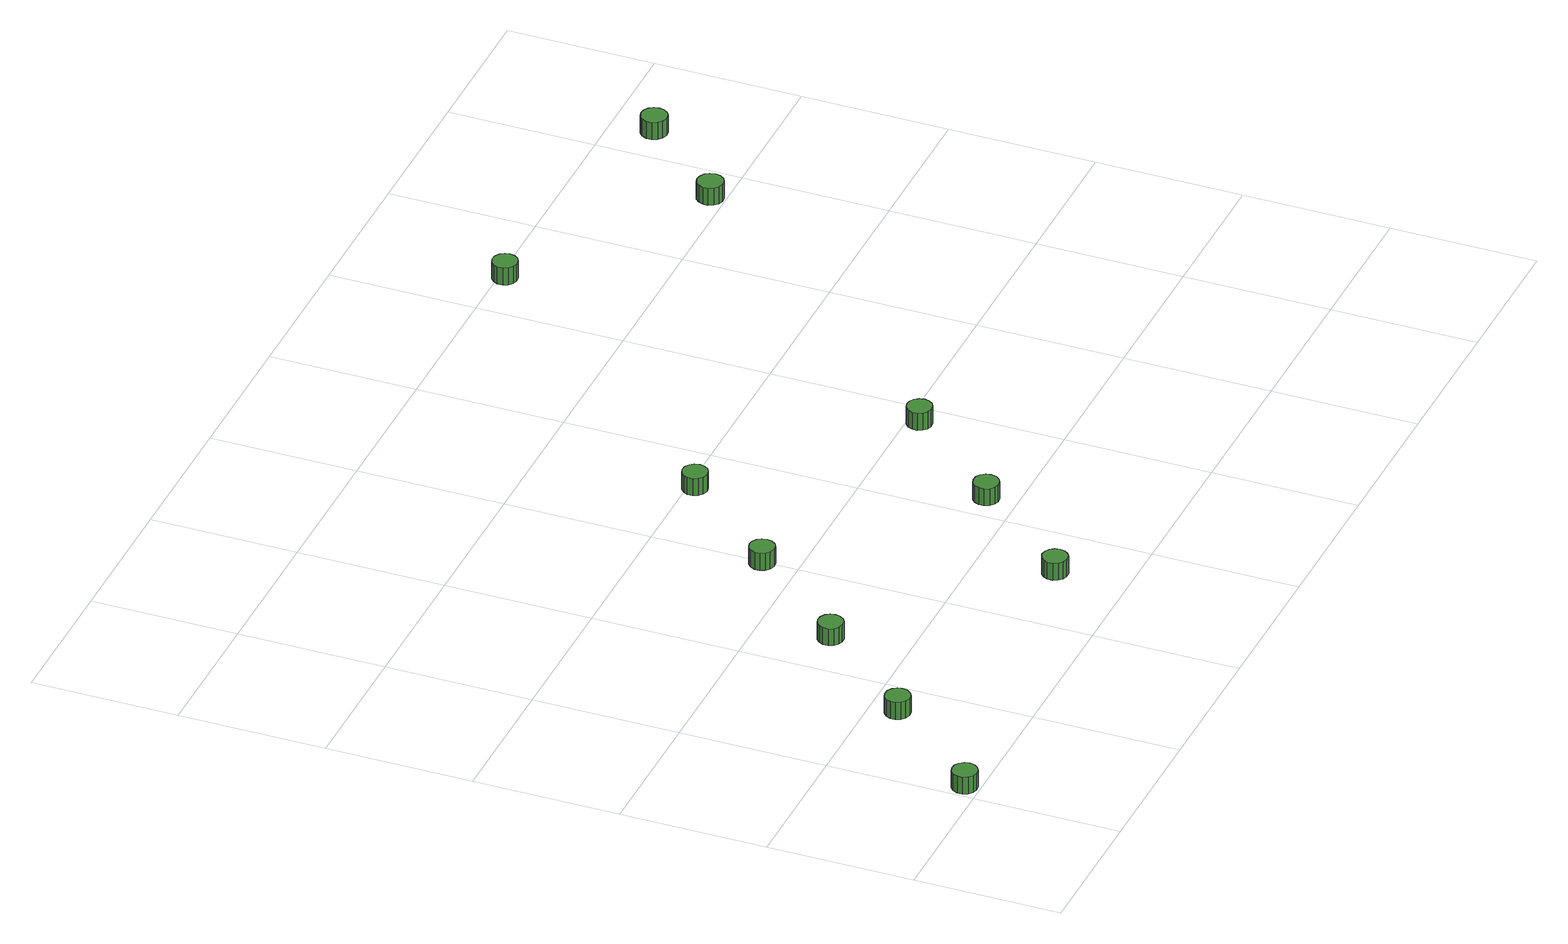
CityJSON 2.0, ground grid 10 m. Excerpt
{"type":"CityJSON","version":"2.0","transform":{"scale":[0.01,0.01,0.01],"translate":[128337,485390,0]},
"CityObjects":{
"tree1":{"type":"SolitaryVegetationObject","attributes":{"function":"something"},"geometry":[{"type":"MultiSurface","lod":"1","boundaries":[[[0,1,2,3,4,5,6,7,8,9,10,11,12,13,14]],[[15,16,17,18,19,20,21,22,23,24,25,26,27,28,29]],[[0,29,28,1]],[[1,28,27,2]],[[2,27,26,3]],[[3,26,25,4]],[[4,25,24,5]],[[5,24,23,6]],[[6,23,22,7]],[[7,22,21,8]],[[8,21,20,9]],[[9,20,19,10]],[[10,19,18,11]],[[11,18,17,12]],[[12,17,16,13]],[[13,16,15,14]],[[14,15,29,0]]]}]},
"tree2":{"type":"SolitaryVegetationObject","attributes":{"function":"something"},"geometry":[{"type":"MultiSurface","lod":"1","boundaries":[[[30,31,32,33,34,35,36,37,38,39,40,41,42,43,44]],[[45,46,47,48,49,50,51,52,53,54,55,56,57,58,59]],[[30,59,58,31]],[[31,58,57,32]],[[32,57,56,33]],[[33,56,55,34]],[[34,55,54,35]],[[35,54,53,36]],[[36,53,52,37]],[[37,52,51,38]],[[38,51,50,39]],[[39,50,49,40]],[[40,49,48,41]],[[41,48,47,42]],[[42,47,46,43]],[[43,46,45,44]],[[44,45,59,30]]]}]},
"tree3":{"type":"SolitaryVegetationObject","attributes":{"function":"something"},"geometry":[{"type":"MultiSurface","lod":"1","boundaries":[[[60,61,62,63,64,65,66,67,68,69,70,71,72,73,74]],[[75,76,77,78,79,80,81,82,83,84,85,86,87,88,89]],[[60,89,88,61]],[[61,88,87,62]],[[62,87,86,63]],[[63,86,85,64]],[[64,85,84,65]],[[65,84,83,66]],[[66,83,82,67]],[[67,82,81,68]],[[68,81,80,69]],[[69,80,79,70]],[[70,79,78,71]],[[71,78,77,72]],[[72,77,76,73]],[[73,76,75,74]],[[74,75,89,60]]]}]},
"tree4":{"type":"SolitaryVegetationObject","attributes":{"function":"something"},"geometry":[{"type":"MultiSurface","lod":"1","boundaries":[[[90,91,92,93,94,95,96,97,98,99,100,101,102,103,104]],[[105,106,107,108,109,110,111,112,113,114,115,116,117,118,119]],[[90,119,118,91]],[[91,118,117,92]],[[92,117,116,93]],[[93,116,115,94]],[[94,115,114,95]],[[95,114,113,96]],[[96,113,112,97]],[[97,112,111,98]],[[98,111,110,99]],[[99,110,109,100]],[[100,109,108,101]],[[101,108,107,102]],[[102,107,106,103]],[[103,106,105,104]],[[104,105,119,90]]]}]},
"tree5":{"type":"SolitaryVegetationObject","attributes":{"function":"something"},"geometry":[{"type":"MultiSurface","lod":"1","boundaries":[[[120,121,122,123,124,125,126,127,128,129,130,131,132,133,134]],[[135,136,137,138,139,140,141,142,143,144,145,146,147,148,149]],[[120,149,148,121]],[[121,148,147,122]],[[122,147,146,123]],[[123,146,145,124]],[[124,145,144,125]],[[125,144,143,126]],[[126,143,142,127]],[[127,142,141,128]],[[128,141,140,129]],[[129,140,139,130]],[[130,139,138,131]],[[131,138,137,132]],[[132,137,136,133]],[[133,136,135,134]],[[134,135,149,120]]]}]},
"tree6":{"type":"SolitaryVegetationObject","attributes":{"function":"something"},"geometry":[{"type":"MultiSurface","lod":"1","boundaries":[[[150,151,152,153,154,155,156,157,158,159,160,161,162,163,164]],[[165,166,167,168,169,170,171,172,173,174,175,176,177,178,179]],[[150,179,178,151]],[[151,178,177,152]],[[152,177,176,153]],[[153,176,175,154]],[[154,175,174,155]],[[155,174,173,156]],[[156,173,172,157]],[[157,172,171,158]],[[158,171,170,159]],[[159,170,169,160]],[[160,169,168,161]],[[161,168,167,162]],[[162,167,166,163]],[[163,166,165,164]],[[164,165,179,150]]]}]},
"tree7":{"type":"SolitaryVegetationObject","attributes":{"function":"something"},"geometry":[{"type":"MultiSurface","lod":"1","boundaries":[[[180,181,182,183,184,185,186,187,188,189,190,191,192,193,194]],[[195,196,197,198,199,200,201,202,203,204,205,206,207,208,209]],[[180,209,208,181]],[[181,208,207,182]],[[182,207,206,183]],[[183,206,205,184]],[[184,205,204,185]],[[185,204,203,186]],[[186,203,202,187]],[[187,202,201,188]],[[188,201,200,189]],[[189,200,199,190]],[[190,199,198,191]],[[191,198,197,192]],[[192,197,196,193]],[[193,196,195,194]],[[194,195,209,180]]]}]},
"tree8":{"type":"SolitaryVegetationObject","attributes":{"function":"something"},"geometry":[{"type":"MultiSurface","lod":"1","boundaries":[[[210,211,212,213,214,215,216,217,218,219,220,221,222,223,224]],[[225,226,227,228,229,230,231,232,233,234,235,236,237,238,239]],[[210,239,238,211]],[[211,238,237,212]],[[212,237,236,213]],[[213,236,235,214]],[[214,235,234,215]],[[215,234,233,216]],[[216,233,232,217]],[[217,232,231,218]],[[218,231,230,219]],[[219,230,229,220]],[[220,229,228,221]],[[221,228,227,222]],[[222,227,226,223]],[[223,226,225,224]],[[224,225,239,210]]]}]},
"tree9":{"type":"SolitaryVegetationObject","attributes":{"function":"something"},"geometry":[{"type":"MultiSurface","lod":"1","boundaries":[[[240,241,242,243,244,245,246,247,248,249,250,251,252,253,254]],[[255,256,257,258,259,260,261,262,263,264,265,266,267,268,269]],[[240,269,268,241]],[[241,268,267,242]],[[242,267,266,243]],[[243,266,265,244]],[[244,265,264,245]],[[245,264,263,246]],[[246,263,262,247]],[[247,262,261,248]],[[248,261,260,249]],[[249,260,259,250]],[[250,259,258,251]],[[251,258,257,252]],[[252,257,256,253]],[[253,256,255,254]],[[254,255,269,240]]]}]},
"tree10":{"type":"SolitaryVegetationObject","attributes":{"function":"something"},"geometry":[{"type":"MultiSurface","lod":"1","boundaries":[[[270,271,272,273,274,275,276,277,278,279,280,281,282,283,284]],[[285,286,287,288,289,290,291,292,293,294,295,296,297,298,299]],[[270,299,298,271]],[[271,298,297,272]],[[272,297,296,273]],[[273,296,295,274]],[[274,295,294,275]],[[275,294,293,276]],[[276,293,292,277]],[[277,292,291,278]],[[278,291,290,279]],[[279,290,289,280]],[[280,289,288,281]],[[281,288,287,282]],[[282,287,286,283]],[[283,286,285,284]],[[284,285,299,270]]]}]},
"tree11":{"type":"SolitaryVegetationObject","attributes":{"function":"something"},"geometry":[{"type":"MultiSurface","lod":"1","boundaries":[[[300,301,302,303,304,305,306,307,308,309,310,311,312,313,314]],[[315,316,317,318,319,320,321,322,323,324,325,326,327,328,329]],[[300,329,328,301]],[[301,328,327,302]],[[302,327,326,303]],[[303,326,325,304]],[[304,325,324,305]],[[305,324,323,306]],[[306,323,322,307]],[[307,322,321,308]],[[308,321,320,309]],[[309,320,319,310]],[[310,319,318,311]],[[311,318,317,312]],[[312,317,316,313]],[[313,316,315,314]],[[314,315,329,300]]]}]}
},
"vertices":[
[195,102,166],[187,137,166],[166,165,166],[136,183,166],[101,187,166],[67,176,166],[41,152,166],[26,120,166],[26,84,166],[41,52,166],[67,28,166],[101,17,166],[136,21,166],[166,39,166],[187,67,166],[187,67,39],[166,39,39],[136,21,39],[101,17,39],[67,28,39],[41,52,39],[26,84,39],[26,120,39],[41,152,39],[67,176,39],[101,187,39],[136,183,39],[166,165,39],[187,137,39],[195,102,39],
[818,811,169],[811,845,169],[790,874,169],[760,892,169],[724,895,169],[691,884,169],[664,861,169],[650,828,169],[650,793,169],[664,761,169],[691,737,169],[724,726,169],[760,730,169],[790,747,169],[811,776,169],[811,776,42],[790,747,42],[760,730,42],[724,726,42],[691,737,42],[664,761,42],[650,793,42],[650,828,42],[664,861,42],[691,884,42],[724,895,42],[760,892,42],[790,874,42],[811,845,42],[818,811,42],
[1442,1519,167],[1435,1554,167],[1414,1583,167],[1383,1600,167],[1348,1604,167],[1314,1593,167],[1288,1569,167],[1274,1537,167],[1274,1502,167],[1288,1469,167],[1314,1446,167],[1348,1435,167],[1383,1438,167],[1414,1456,167],[1435,1485,167],[1435,1485,40],[1414,1456,40],[1383,1438,40],[1348,1435,40],[1314,1446,40],[1288,1469,40],[1274,1502,40],[1274,1537,40],[1288,1569,40],[1314,1593,40],[1348,1604,40],[1383,1600,40],[1414,1583,40],[1435,1554,40],[1442,1519,40],
[2073,2239,168],[2065,2274,168],[2045,2302,168],[2014,2320,168],[1979,2324,168],[1945,2313,168],[1919,2289,168],[1904,2257,168],[1904,2222,168],[1919,2189,168],[1945,2166,168],[1979,2155,168],[2014,2158,168],[2045,2176,168],[2065,2205,168],[2065,2205,41],[2045,2176,41],[2014,2158,41],[1979,2155,41],[1945,2166,41],[1919,2189,41],[1904,2222,41],[1904,2257,41],[1919,2289,41],[1945,2313,41],[1979,2324,41],[2014,2320,41],[2045,2302,41],[2065,2274,41],[2073,2239,41],
[2642,478,181],[2635,513,181],[2614,541,181],[2584,559,181],[2548,563,181],[2515,552,181],[2488,528,181],[2474,496,181],[2474,460,181],[2488,428,181],[2515,404,181],[2548,394,181],[2584,397,181],[2614,415,181],[2635,444,181],[2635,444,54],[2614,415,54],[2584,397,54],[2548,394,54],[2515,404,54],[2488,428,54],[2474,460,54],[2474,496,54],[2488,528,54],[2515,552,54],[2548,563,54],[2584,559,54],[2614,541,54],[2635,513,54],[2642,478,54],
[2697,2948,173],[2689,2983,173],[2668,3011,173],[2638,3029,173],[2603,3033,173],[2569,3022,173],[2543,2998,173],[2528,2966,173],[2528,2930,173],[2543,2898,173],[2569,2874,173],[2603,2863,173],[2638,2867,173],[2668,2885,173],[2689,2913,173],[2689,2913,46],[2668,2885,46],[2638,2867,46],[2603,2863,46],[2569,2874,46],[2543,2898,46],[2528,2930,46],[2528,2966,46],[2543,2998,46],[2569,3022,46],[2603,3033,46],[2638,3029,46],[2668,3011,46],[2689,2983,46],[2697,2948,46],
[3266,1198,182],[3259,1233,182],[3238,1261,182],[3207,1279,182],[3172,1283,182],[3139,1272,182],[3112,1248,182],[3098,1216,182],[3098,1180,182],[3112,1148,182],[3139,1124,182],[3172,1113,182],[3207,1117,182],[3238,1135,182],[3259,1163,182],[3259,1163,55],[3238,1135,55],[3207,1117,55],[3172,1113,55],[3139,1124,55],[3112,1148,55],[3098,1180,55],[3098,1216,55],[3112,1248,55],[3139,1272,55],[3172,1283,55],[3207,1279,55],[3238,1261,55],[3259,1233,55],[3266,1198,55],
[3897,1907,187],[3889,1941,187],[3869,1970,187],[3838,1988,187],[3803,1991,187],[3769,1980,187],[3743,1957,187],[3728,1924,187],[3728,1889,187],[3743,1857,187],[3769,1833,187],[3803,1822,187],[3838,1826,187],[3869,1843,187],[3889,1872,187],[3889,1872,60],[3869,1843,60],[3838,1826,60],[3803,1822,60],[3769,1833,60],[3743,1857,60],[3728,1889,60],[3728,1924,60],[3743,1957,60],[3769,1980,60],[3803,1991,60],[3838,1988,60],[3869,1970,60],[3889,1941,60],[3897,1907,60],
[4458,4952,181],[4451,4987,181],[4430,5016,181],[4399,5033,181],[4364,5037,181],[4331,5026,181],[4304,5002,181],[4290,4970,181],[4290,4935,181],[4304,4902,181],[4331,4879,181],[4364,4868,181],[4399,4871,181],[4430,4889,181],[4451,4918,181],[4451,4918,54],[4430,4889,54],[4399,4871,54],[4364,4868,54],[4331,4879,54],[4304,4902,54],[4290,4935,54],[4290,4970,54],[4304,5002,54],[4331,5026,54],[4364,5037,54],[4399,5033,54],[4430,5016,54],[4451,4987,54],[4458,4952,54],
[5778,4089,189],[5770,4124,189],[5749,4154,189],[5717,4172,189],[5681,4176,189],[5646,4165,189],[5619,4140,189],[5604,4107,189],[5604,4070,189],[5619,4037,189],[5646,4013,189],[5681,4001,189],[5717,4005,189],[5749,4023,189],[5770,4053,189],[5770,4053,62],[5749,4023,62],[5717,4005,62],[5681,4001,62],[5646,4013,62],[5619,4037,62],[5604,4070,62],[5604,4107,62],[5619,4140,62],[5646,4165,62],[5681,4176,62],[5717,4172,62],[5749,4154,62],[5770,4124,62],[5778,4089,62],
[6340,4697,189],[6332,4733,189],[6311,4763,189],[6279,4781,189],[6243,4785,189],[6208,4773,189],[6181,4749,189],[6166,4716,189],[6166,4679,189],[6181,4646,189],[6208,4621,189],[6243,4610,189],[6279,4614,189],[6311,4632,189],[6332,4662,189],[6332,4662,62],[6311,4632,62],[6279,4614,62],[6243,4610,62],[6208,4621,62],[6181,4646,62],[6166,4679,62],[6166,4716,62],[6181,4749,62],[6208,4773,62],[6243,4785,62],[6279,4781,62],[6311,4763,62],[6332,4733,62],[6340,4697,62]
]}
